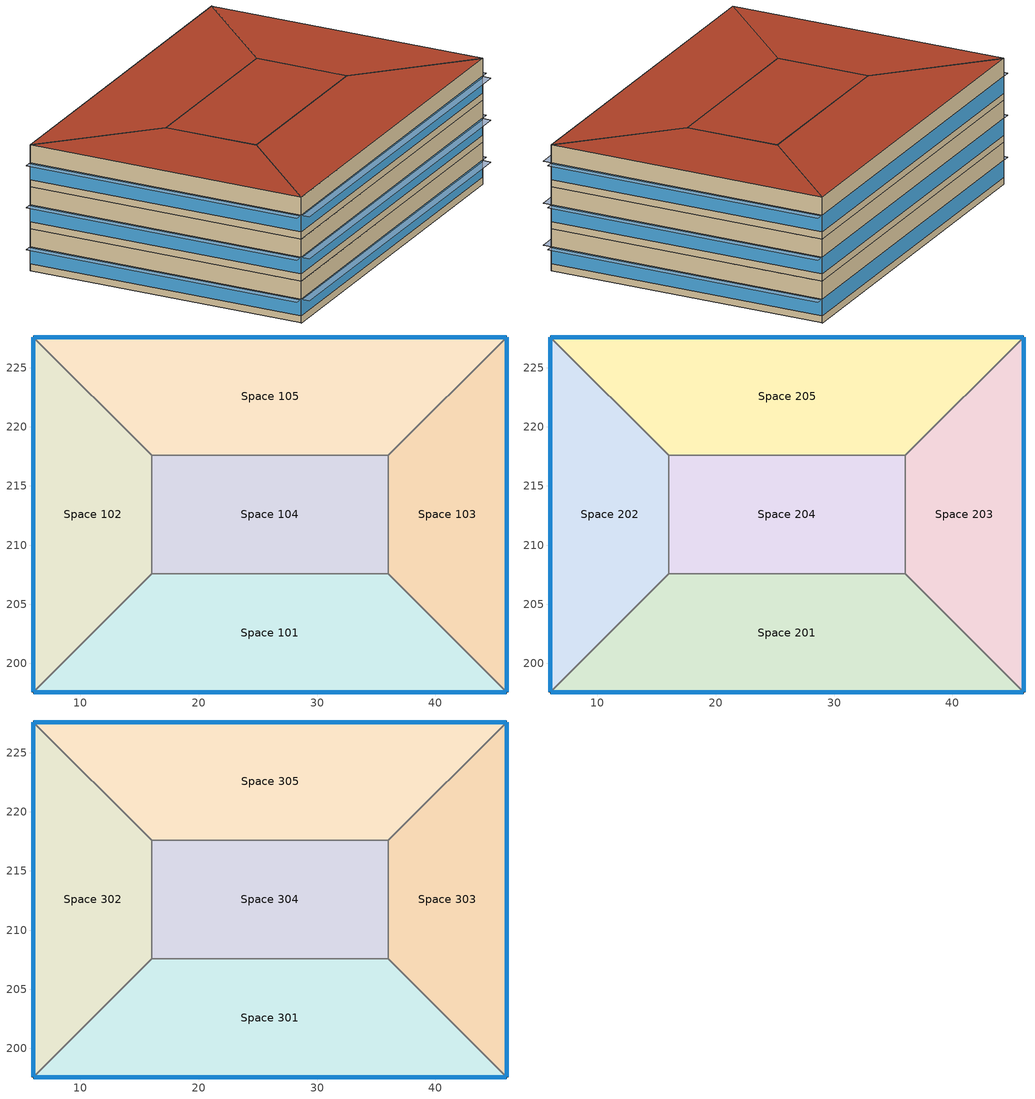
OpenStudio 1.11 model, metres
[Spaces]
Space 101
 floor ground: 36.02,207.59 46.02,197.59 6.02,197.59 16.02,207.59 z0
 wall outside: 6.02,197.59 46.02,197.59 z0:4.5
 wall to Space 102: 16.02,207.59 6.02,197.59 z0:4.5
 wall to Space 104: 36.02,207.59 16.02,207.59 z0:4.5
 wall to Space 103: 46.02,197.59 36.02,207.59 z0:4.5
 window: 6.04,197.59 45.99,197.59 z0.76:2.56
Space 102
 floor ground: 6.02,227.59 16.02,217.59 16.02,207.59 6.02,197.59 z0
 wall outside: 6.02,227.59 6.02,197.59 z0:4.5
 wall to Space 105: 16.02,217.59 6.02,227.59 z0:4.5
 wall to Space 104: 16.02,207.59 16.02,217.59 z0:4.5
 window: 6.02,227.56 6.02,197.61 z0.76:2.56
Space 103
 floor ground: 46.02,227.59 46.02,197.59 36.02,207.59 36.02,217.59 z0
 wall outside: 46.02,197.59 46.02,227.59 z0:4.5
 wall to Space 104: 36.02,217.59 36.02,207.59 z0:4.5
 wall to Space 105: 46.02,227.59 36.02,217.59 z0:4.5
 window: 46.02,197.61 46.02,227.56 z0.76:2.56
Space 104
 floor ground: 36.02,217.59 36.02,207.59 16.02,207.59 16.02,217.59 z0
 wall to Space 105: 36.02,217.59 16.02,217.59 z0:4.5
Space 105
 floor ground: 46.02,227.59 36.02,217.59 16.02,217.59 6.02,227.59 z0
 wall outside: 46.02,227.59 6.02,227.59 z0:4.5
 window: 45.99,227.59 6.04,227.59 z0.76:2.56
Space 201
 floor to Space 101: 36.02,207.59 46.02,197.59 6.02,197.59 16.02,207.59 z4.5
 wall outside: 6.02,197.59 46.02,197.59 z4.5:9
 wall to Space 202: 16.02,207.59 6.02,197.59 z4.5:9
 wall to Space 204: 36.02,207.59 16.02,207.59 z4.5:9
 wall to Space 203: 46.02,197.59 36.02,207.59 z4.5:9
 window: 6.04,197.59 45.99,197.59 z5.26:7.06
Space 202
 floor to Space 102: 6.02,227.59 16.02,217.59 16.02,207.59 6.02,197.59 z4.5
 wall outside: 6.02,227.59 6.02,197.59 z4.5:9
 wall to Space 205: 16.02,217.59 6.02,227.59 z4.5:9
 wall to Space 204: 16.02,207.59 16.02,217.59 z4.5:9
 window: 6.02,227.56 6.02,197.61 z5.26:7.06
Space 203
 floor to Space 103: 46.02,227.59 46.02,197.59 36.02,207.59 36.02,217.59 z4.5
 wall outside: 46.02,197.59 46.02,227.59 z4.5:9
 wall to Space 204: 36.02,217.59 36.02,207.59 z4.5:9
 wall to Space 205: 46.02,227.59 36.02,217.59 z4.5:9
 window: 46.02,197.61 46.02,227.56 z5.26:7.06
Space 204
 floor to Space 104: 36.02,217.59 36.02,207.59 16.02,207.59 16.02,217.59 z4.5
 wall to Space 205: 36.02,217.59 16.02,217.59 z4.5:9
Space 205
 floor to Space 105: 46.02,227.59 36.02,217.59 16.02,217.59 6.02,227.59 z4.5
 wall outside: 46.02,227.59 6.02,227.59 z4.5:9
 window: 45.99,227.59 6.04,227.59 z5.26:7.06
Space 301
 floor to Space 201: 36.02,207.59 46.02,197.59 6.02,197.59 16.02,207.59 z9
 wall outside: 6.02,197.59 46.02,197.59 z9:13.5
 wall to Space 302: 16.02,207.59 6.02,197.59 z9:13.5
 wall to Space 304: 36.02,207.59 16.02,207.59 z9:13.5
 wall to Space 303: 46.02,197.59 36.02,207.59 z9:13.5
 window: 6.04,197.59 45.99,197.59 z9.76:11.56
 roof outside: 46.02,197.59 36.02,207.59 16.02,207.59 6.02,197.59 z13.5
Space 302
 floor to Space 202: 6.02,227.59 16.02,217.59 16.02,207.59 6.02,197.59 z9
 wall outside: 6.02,227.59 6.02,197.59 z9:13.5
 wall to Space 305: 16.02,217.59 6.02,227.59 z9:13.5
 wall to Space 304: 16.02,207.59 16.02,217.59 z9:13.5
 window: 6.02,227.56 6.02,197.61 z9.76:11.56
 roof outside: 6.02,197.59 16.02,207.59 16.02,217.59 6.02,227.59 z13.5
Space 303
 floor to Space 203: 46.02,227.59 46.02,197.59 36.02,207.59 36.02,217.59 z9
 wall outside: 46.02,197.59 46.02,227.59 z9:13.5
 wall to Space 304: 36.02,217.59 36.02,207.59 z9:13.5
 wall to Space 305: 46.02,227.59 36.02,217.59 z9:13.5
 window: 46.02,197.61 46.02,227.56 z9.76:11.56
 roof outside: 46.02,197.59 46.02,227.59 36.02,217.59 36.02,207.59 z13.5
Space 304
 floor to Space 204: 36.02,217.59 36.02,207.59 16.02,207.59 16.02,217.59 z9
 wall to Space 305: 36.02,217.59 16.02,217.59 z9:13.5
 roof outside: 36.02,207.59 36.02,217.59 16.02,217.59 16.02,207.59 z13.5
Space 305
 floor to Space 205: 46.02,227.59 36.02,217.59 16.02,217.59 6.02,227.59 z9
 wall outside: 46.02,227.59 6.02,227.59 z9:13.5
 window: 45.99,227.59 6.04,227.59 z9.76:11.56
 roof outside: 36.02,217.59 46.02,227.59 6.02,227.59 16.02,217.59 z13.5
shading: 45.99,196.69 45.99,197.59 6.04,197.59 6.04,196.69 z11.56; 6.02,197.61 6.02,227.56 5.12,227.56 5.12,197.61 z11.56; 6.02,197.61 6.02,227.56 5.12,227.56 5.12,197.61 z7.06; 46.92,197.61 46.92,227.56 46.02,227.56 46.02,197.61 z2.56; 46.92,197.61 46.92,227.56 46.02,227.56 46.02,197.61 z11.56; 45.99,196.69 45.99,197.59 6.04,197.59 6.04,196.69 z2.56; 6.02,197.61 6.02,227.56 5.12,227.56 5.12,197.61 z2.56; 46.92,197.61 46.92,227.56 46.02,227.56 46.02,197.61 z7.06; 45.99,196.69 45.99,197.59 6.04,197.59 6.04,196.69 z7.06
[Building]
Building 1: Space Type=189.1-2009 - Office - OpenOffice - CZ4-8; Default Construction Set=189.1-2009 - CZ5 - Office
[Site]
Piacenza: Latitude {deg}=44.92; Longitude {deg}=9.73; Time Zone {hr}=1; Elevation {m}=134
[ClimateZones]
Climate Zone Institution Name 1=ASHRAE; Climate Zone Document Name 1=ANSI/ASHRAE Standard 169; Climate Zone Document Year 1=2006; Climate Zone Institution Name 2=CEC; Climate Zone Document Name 2=California Climate Zone Descriptions; Climate Zone Document Year 2=1995
[SizingPeriod:DesignDay] Barometric Pressure {Pa}=99726; Sky Clearness=0; Rain Indicator=0; Snow Indicator=0; Day of Month=21; Daylight Saving Time Indicator=0; Dry-Bulb Temperature Range Modifier Type=DefaultMultipliers
Name | Maximum Dry-Bulb Temperature {C} | Daily Dry-Bulb Temperature Range {deltaC} | Humidity Indicating Conditions at Maximum Dry-Bulb | Wind Speed {m/s} | Wind Direction {deg} | Month | Day Type | Humidity Indicating Type | Solar Model Indicator | ASHRAE Taub | ASHRAE Taud
Piacenza Ann Htg Wind 99.6% Condns WS=>MCDB | 5.8 | 0 | 5.8 | 8.9 | 250 | 1 | WinterDesignDay | Wetbulb | ASHRAEClearSky
Piacenza Ann Htg 99.6% Condns DB | -6.1 | 0 | -6.1 | 2 | 250 | 1 | WinterDesignDay | Wetbulb | ASHRAEClearSky
Piacenza Ann Hum_n 99.6% Condns DP=>MCDB | 3.5 | 0 | -11.3 | 2 | 250 | 1 | WinterDesignDay | Dewpoint | ASHRAEClearSky
Piacenza Ann Clg .4% Condns DP=>MDB | 27.4 | 11.9 | 23 | 2.3 | 90 | 8 | SummerDesignDay | Dewpoint | ASHRAETau | 0.48 | 1.935
Piacenza Ann Clg .4% Condns Enth=>MDB | 30.3 | 11.9 | 74900 | 2.3 | 90 | 8 | SummerDesignDay | Enthalpy | ASHRAETau | 0.48 | 1.935
Piacenza Ann Clg .4% Condns DB=>MWB | 33.1 | 11.9 | 22.7 | 2.3 | 90 | 8 | SummerDesignDay | Wetbulb | ASHRAETau | 0.48 | 1.935
Piacenza Ann Clg .4% Condns WB=>MDB | 30.1 | 11.9 | 24.6 | 2.3 | 90 | 8 | SummerDesignDay | Wetbulb | ASHRAETau | 0.48 | 1.935
[DefaultConstructionSet] Interior Partition Construction=Interior Partition
Name | Default Exterior Surface Constructions | Default Interior Surface Constructions | Default Ground Contact Surface Constructions | Default Exterior SubSurface Constructions | Default Interior SubSurface Constructions
189.1-2009 - CZ1 - Office | Default Surface Constructions 1 | Default Surface Constructions 2 | Default Surface Constructions 3 | Default Sub Surface Constructions 1 | Default Sub Surface Constructions 2
189.1-2009 - CZ5 - Office | Default Surface Constructions 13 | Default Surface Constructions 14 | Default Surface Constructions 15 | Default Sub Surface Constructions 9 | Default Sub Surface Constructions 10
[DefaultSurfaceConstructions]
Name | Floor Construction | Wall Construction | Roof Ceiling Construction
Default Surface Constructions 1 | ExtSlabCarpet 4in ClimateZone 1-8 | wall 2 | ASHRAE 189.1-2009 ExtRoof IEAD ClimateZone 1
Default Surface Constructions 2; Default Surface Constructions 14 | Interior Floor | Interior Wall | Interior Ceiling
Default Surface Constructions 3; Default Surface Constructions 15 | ExtSlabCarpet 4in ClimateZone 1-8 | ExtSlabCarpet 4in ClimateZone 1-8 | ExtSlabCarpet 4in ClimateZone 1-8
Default Surface Constructions 13 | ExtSlabCarpet 4in ClimateZone 1-8 | ASHRAE 189.1-2009 ExtWall Mass ClimateZone 5 | ASHRAE 189.1-2009 ExtRoof IEAD ClimateZone 2-5
[Construction]
ExtSlabCarpet 4in ClimateZone 1-8: MAT-CC05 4 HW CONCRETE, CP02 CARPET PAD
wall 2: 1IN Stucco, M11 100mm lightweight concrete, Wall Insulation [31], 1/2IN Gypsum
ASHRAE 189.1-2009 ExtRoof IEAD ClimateZone 1: Roof Membrane, Roof Insulation [18], Metal Decking
Interior Floor: F16 Acoustic tile, F05 Ceiling air space resistance, M11 100mm lightweight concrete
Interior Wall: G01a 19mm gypsum board, F04 Wall air space resistance, G01a 19mm gypsum board
Interior Ceiling: M11 100mm lightweight concrete, F05 Ceiling air space resistance, F16 Acoustic tile
ASHRAE 189.1-2009 ExtWindow ClimateZone 1: Theoretical Glass [167]
Exterior Door: F08 Metal surface, I01 25mm insulation board
Interior Window: Clear 3mm
Interior Door; Interior Partition: G05 50mm wood
ASHRAE 189.1-2009 ExtRoof IEAD ClimateZone 2-5: Roof Membrane, Roof Insulation [21], Metal Decking
ASHRAE 189.1-2009 ExtWindow ClimateZone 4-5: Theoretical Glass [207]
ASHRAE 189.1-2009 ExtWall Mass ClimateZone 5: 1IN Stucco, 8IN Concrete HW, Wall Insulation [40], 1/2IN Gypsum
[Material] Thermal Absorptance=0.9
Name | Roughness | Thickness {m} | Conductivity {W/m-K} | Density {kg/m3} | Specific Heat {J/kg-K} | Solar Absorptance | Visible Absorptance
MAT-CC05 4 HW CONCRETE | Rough | 0.1016 | 1.311 | 2240 | 836.8 | 0.85 | 0.85
1IN Stucco | Smooth | 0.0253 | 0.6918 | 1858 | 837 | 0.92 | 0.92
8IN Concrete HW | MediumRough | 0.2033 | 1.7296 | 2243 | 837 | 0.65 | 0.65
Wall Insulation [31] | MediumRough | 0.0337 | 0.0432 | 91 | 837 | 0.5 | 0.5
1/2IN Gypsum | Smooth | 0.0127 | 0.16 | 784.9 | 830 | 0.4 | 0.4
Roof Membrane | VeryRough | 0.0095 | 0.16 | 1121.29 | 1460 | 0.7 | 0.7
Roof Insulation [18] | MediumRough | 0.1693 | 0.049 | 265 | 836.8 | 0.7 | 0.7
Metal Decking | MediumSmooth | 0.0015 | 45.006 | 7680 | 418.4 | 0.6 | 0.6
F16 Acoustic tile | MediumSmooth | 0.0191 | 0.06 | 368 | 590 | 0.3 | 0.3
M11 100mm lightweight concrete | MediumRough | 0.1016 | 0.53 | 1280 | 840 | 0.5 | 0.5
G01a 19mm gypsum board | MediumSmooth | 0.019 | 0.16 | 800 | 1090 | 0.4 | 0.4
F08 Metal surface | Smooth | 0.0008 | 45.28 | 7824 | 500 | 0.7 | 0.7
I01 25mm insulation board | MediumRough | 0.0254 | 0.03 | 43 | 1210 | 0.6 | 0.6
G05 50mm wood | MediumSmooth | 0.05 | 0.15 | 608 | 1630 | 0.5 | 0.5
Roof Insulation [21] | MediumRough | 0.2105 | 0.049 | 265 | 836.8 | 0.7 | 0.7
Wall Insulation [40] | MediumRough | 0.0794 | 0.0432 | 91 | 837 | 0.5 | 0.5
[Material:NoMass]
CP02 CARPET PAD: Roughness=Smooth; Thermal Resistance {m2-K/W}=0.1; Thermal Absorptance=0.9; Solar Absorptance=0.8; Visible Absorptance=0.8
[Material:AirGap]
Name | Thermal Resistance {m2-K/W}
F05 Ceiling air space resistance | 0.18
F04 Wall air space resistance | 0.15
[DefaultSubSurfaceConstructions]
Name | Fixed Window Construction | Operable Window Construction | Door Construction | Tubular Daylight Dome Construction | Tubular Daylight Diffuser Construction
Default Sub Surface Constructions 1 | ASHRAE 189.1-2009 ExtWindow ClimateZone 1 | ASHRAE 189.1-2009 ExtWindow ClimateZone 1 | Exterior Door | Interior Window | Interior Window
Default Sub Surface Constructions 2; Default Sub Surface Constructions 10 | Interior Window | Interior Window | Interior Door
Default Sub Surface Constructions 9 | ASHRAE 189.1-2009 ExtWindow ClimateZone 4-5 | ASHRAE 189.1-2009 ExtWindow ClimateZone 4-5 | Exterior Door | Interior Window | Interior Window
[WindowMaterial:Glazing] Optical Data Type=SpectralAverage; Thickness {m}=0.003; Back Side Solar Reflectance at Normal Incidence=0; Back Side Visible Reflectance at Normal Incidence=0; Infrared Transmittance at Normal Incidence=0; Dirt Correction Factor for Solar and Visible Transmittance=1; Solar Diffusing=No
Name | Solar Transmittance at Normal Incidence | Front Side Solar Reflectance at Normal Incidence | Visible Transmittance at Normal Incidence | Front Side Visible Reflectance at Normal Incidence | Front Side Infrared Hemispherical Emissivity | Back Side Infrared Hemispherical Emissivity | Conductivity {W/m-K}
Theoretical Glass [167] | 0.2374 | 0.7126 | 0.2512 | 0.6988 | 0.985 | 0.985 | 2.1073
Clear 3mm | 0.837 | 0.075 | 0.898 | 0.081 | 0.84 | 0.84 | 0.9
Theoretical Glass [207] | 0.3311 | 0.6189 | 0.44 | 0.51 | 0.9 | 0.9 | 0.0133
[SpaceType] Standards Building Type=Office; Standards Space Type=OpenOffice
Name | Default Schedule Set | Design Specification Outdoor Air Object
189.1-2009 - Office - OpenOffice - CZ1-3 | 189.1-2009 - Office - OpenOffice - CZ1-3 Schedule Set | 189.1-2009 - Office - OpenOffice - CZ1-3 Ventilation
189.1-2009 - Office - OpenOffice - CZ4-8 | 189.1-2009 - Office - OpenOffice - CZ4-8 Schedule Set | 189.1-2009 - Office - OpenOffice - CZ4-8 Ventilation
[DefaultScheduleSet] Number of People Schedule=Office Work Occ; People Activity Level Schedule=Office Activity; Lighting Schedule=Office Bldg Light; Electric Equipment Schedule=Office Bldg Equip; Infiltration Schedule=Office Infil Quarter On
189.1-2009 - Office - OpenOffice - CZ1-3 Schedule Set; 189.1-2009 - Office - OpenOffice - CZ4-8 Schedule Set
[Lights:Definition] Design Level Calculation Method=Watts/Area; Watts per Space Floor Area {W/m2}=10.6563
189.1-2009 - Office - OpenOffice - CZ1-3 Lights Definition; 189.1-2009 - Office - OpenOffice - CZ4-8 Lights Definition
[Lights]
Name | Lights Definition | Space or SpaceType
189.1-2009 - Office - OpenOffice - CZ1-3 Lights | 189.1-2009 - Office - OpenOffice - CZ1-3 Lights Definition | 189.1-2009 - Office - OpenOffice - CZ1-3
189.1-2009 - Office - OpenOffice - CZ4-8 Lights | 189.1-2009 - Office - OpenOffice - CZ4-8 Lights Definition | 189.1-2009 - Office - OpenOffice - CZ4-8
[DesignSpecification:OutdoorAir] Outdoor Air Method=Sum; Outdoor Air Flow per Person {m3/s-person}=0.00943895
189.1-2009 - Office - OpenOffice - CZ1-3 Ventilation; 189.1-2009 - Office - OpenOffice - CZ4-8 Ventilation
[People:Definition] Number of People Calculation Method=People/Area; People per Space Floor Area {person/m2}=0.0565105; Fraction Radiant=0.3
189.1-2009 - Office - OpenOffice - CZ1-3 People Definition; 189.1-2009 - Office - OpenOffice - CZ4-8 People Definition
[People]
Name | People Definition | Space or SpaceType
189.1-2009 - Office - OpenOffice - CZ1-3 People | 189.1-2009 - Office - OpenOffice - CZ1-3 People Definition | 189.1-2009 - Office - OpenOffice - CZ1-3
189.1-2009 - Office - OpenOffice - CZ4-8 People | 189.1-2009 - Office - OpenOffice - CZ4-8 People Definition | 189.1-2009 - Office - OpenOffice - CZ4-8
[SpaceInfiltration:DesignFlowRate] Design Flow Rate Calculation Method=Flow/ExteriorArea
Name | Space or SpaceType | Flow per Exterior Surface Area {m3/s-m2}
189.1-2009 - Office - OpenOffice - CZ1-3 Infiltration | 189.1-2009 - Office - OpenOffice - CZ1-3 | 0.00030226
189.1-2009 - Office - OpenOffice - CZ4-8 Infiltration | 189.1-2009 - Office - OpenOffice - CZ4-8 | 0.000226568
[ElectricEquipment:Definition] Design Level Calculation Method=Watts/Area; Watts per Space Floor Area {W/m2}=7.64238
189.1-2009 - Office - OpenOffice - CZ1-3 Electric Equipment Definition; 189.1-2009 - Office - OpenOffice - CZ4-8 Electric Equipment Definition
[ElectricEquipment]
Name | Electric Equipment Definition | Space or SpaceType
189.1-2009 - Office - OpenOffice - CZ1-3 Electric Equipment | 189.1-2009 - Office - OpenOffice - CZ1-3 Electric Equipment Definition | 189.1-2009 - Office - OpenOffice - CZ1-3
189.1-2009 - Office - OpenOffice - CZ4-8 Electric Equipment | 189.1-2009 - Office - OpenOffice - CZ4-8 Electric Equipment Definition | 189.1-2009 - Office - OpenOffice - CZ4-8
[ThermostatSetpoint:DualSetpoint]
Thermal Zone 1 Thermostat 1: Heating Setpoint Temperature Schedule=Medium Office HtgSetp; Cooling Setpoint Temperature Schedule=Medium Office ClgSetp
[BuildingStory] Nominal Floor to Floor Height {m}=4.5
Name | Nominal Z Coordinate {m}
Building Story 1 | 0
Building Story 2 | 4.5
Building Story 3 | 9
[Space]
Space 101; Space 102; Space 103; Space 105: Space Type=189.1-2009 - Office - OpenOffice - CZ1-3; Default Construction Set=189.1-2009 - CZ1 - Office; Building Story=Building Story 1; Thermal Zone=Thermal Zone 1
Space 104: Building Story=Building Story 1
Space 201; Space 202; Space 203; Space 204; Space 205: Building Story=Building Story 2
Space 301; Space 302; Space 303; Space 304; Space 305: Building Story=Building Story 3
[ThermalZone]
Thermal Zone 1: Thermostat=Thermal Zone 1 Thermostat 1; Use Ideal Air Loads=Yes
[Sizing:Zone]
Thermal Zone 1: Zone Cooling Design Supply Air Temperature Input Method=SupplyAirTemperature; Zone Cooling Design Supply Air Temperature {C}=14; Zone Cooling Design Supply Air Temperature Difference {deltaC}=11.11; Zone Heating Design Supply Air Temperature Input Method=SupplyAirTemperature; Zone Heating Design Supply Air Temperature {C}=40; Zone Heating Design Supply Air Temperature Difference {deltaC}=11.11; Zone Cooling Design Supply Air Humidity Ratio {kg-H2O/kg-air}=0.0085; Zone Heating Design Supply Air Humidity Ratio {kg-H2O/kg-air}=0.008; Cooling Design Air Flow Method=DesignDay; Heating Design Air Flow Method=DesignDay; Account for Dedicated Outdoor Air System=No; Dedicated Outdoor Air System Control Strategy=NeutralSupplyAir; Dedicated Outdoor Air Low Setpoint Temperature for Design {C}=autosize; Dedicated Outdoor Air High Setpoint Temperature for Design {C}=autosize
[Schedule:Ruleset]
Name | Default Day Schedule | Summer Design Day Schedule | Winter Design Day Schedule
Office Bldg Light | Office Bldg Light Default Schedule | Office Bldg Light Summer Design Day | Office Bldg Light Winter Design Day
Office Activity | Office Activity Default Schedule | Office Activity Summer Design Day | Office Activity Winter Design Day
Office Infil Quarter On | Office Infil Quarter On Default Schedule | Office Infil Quarter On Summer Design Day | Office Infil Quarter On Winter Design Day
Office Bldg Equip | Office Bldg Equip Default Schedule | Office Bldg Equip Summer Design Day | Office Bldg Equip Winter Design Day
Medium Office HtgSetp | Medium Office HtgSetp Default Schedule | Medium Office HtgSetp Summer Design Day | Medium Office HtgSetp Winter Design Day
Medium Office ClgSetp | Medium Office ClgSetp Default Schedule | Medium Office ClgSetp Summer Design Day | Medium Office ClgSetp Winter Design Day
Office Work Occ | Office Bldg Occ Default Schedule | Office Bldg Occ Summer Design Day | Office Bldg Occ Winter Design Day
[Schedule:Day]
Office Bldg Light Default Schedule: 5, 0, 0.05, 7, 0, 0.1, 8, 0, 0.3, 17, 0, 0.9, 18, 0, 0.7, 20, 0, 0.5, 22, 0, 0.3, 23, 0, 0.1, 24, 0, 0.05
Office Bldg Light Summer Design Day; Office Infil Quarter On Rule 1 Day Schedule; Office Bldg Equip Summer Design Day: 24, 0, 1
Office Bldg Light Winter Design Day; Office Bldg Equip Winter Design Day; Office Bldg Occ Winter Design Day; Office Bldg Occ Rule 1 Day Schedule: 24, 0, 0
Office Bldg Light Rule 1 Day Schedule: 24, 0, 0.05
Office Bldg Light Rule 2 Day Schedule: 6, 0, 0.05, 8, 0, 0.1, 14, 0, 0.5, 17, 0, 0.15, 24, 0, 0.05
Office Activity Default Schedule; Office Activity Summer Design Day; Office Activity Winter Design Day: 24, 0, 132
Office Infil Quarter On Default Schedule; Office Infil Quarter On Summer Design Day: 6, 0, 1, 22, 0, 0.25, 24, 0, 1
Office Infil Quarter On Winter Design Day; Office Infil Quarter On Rule 2 Day Schedule: 6, 0, 1, 18, 0, 0.25, 24, 0, 1
Office Bldg Equip Default Schedule: 8, 0, 0.4, 12, 0, 0.9, 13, 0, 0.8, 17, 0, 0.9, 18, 0, 0.8, 20, 0, 0.6, 22, 0, 0.5, 24, 0, 0.4
Office Bldg Equip Rule 1 Day Schedule: 24, 0, 0.3
Office Bldg Equip Rule 2 Day Schedule: 6, 0, 0.3, 8, 0, 0.4, 14, 0, 0.5, 17, 0, 0.35, 24, 0, 0.3
Medium Office HtgSetp Default Schedule: 6, 0, 15.6, 22, 0, 21, 24, 0, 15.6
Medium Office HtgSetp Summer Design Day; Medium Office HtgSetp Rule 1 Day Schedule: 24, 0, 15.6
Medium Office HtgSetp Winter Design Day: 24, 0, 21
Medium Office HtgSetp Rule 2 Day Schedule: 6, 0, 15.6, 18, 0, 21, 24, 0, 15.6
Medium Office ClgSetp Default Schedule; Medium Office ClgSetp Summer Design Day: 6, 0, 26.7, 22, 0, 24, 24, 0, 26.7
Medium Office ClgSetp Winter Design Day; Medium Office ClgSetp Rule 1 Day Schedule: 24, 0, 26.7
Medium Office ClgSetp Rule 2 Day Schedule: 6, 0, 26.7, 18, 0, 24, 24, 0, 26.7
Office Bldg Occ Default Schedule: 6, 0, 0, 7, 0, 0.1, 8, 0, 0.2, 12, 0, 0.85, 13, 0, 0.5, 17, 0, 0.85, 18, 0, 0.7, 20, 0, 0.4, 22, 0, 0.1, 24, 0, 0.05
Office Bldg Occ Summer Design Day: 6, 0, 0, 22, 0, 1, 24, 0, 0.05
Office Bldg Occ Rule 2 Day Schedule: 6, 0, 0, 8, 0, 0.1, 14, 0, 0.4, 17, 0, 0.1, 24, 0, 0
[Schedule:Rule] Apply Monday=No; Apply Tuesday=No; Apply Wednesday=No; Apply Thursday=No; Apply Friday=No; Date Specification Type=DateRange; Start Month=1; Start Day=1; End Month=12; End Day=31
Name | Schedule Ruleset | Rule Order | Day Schedule | Apply Sunday | Apply Saturday
Office Bldg Light Rule 1 | Office Bldg Light | 0 | Office Bldg Light Rule 1 Day Schedule | Yes | No
Office Bldg Light Rule 2 | Office Bldg Light | 1 | Office Bldg Light Rule 2 Day Schedule | No | Yes
Office Infil Quarter On Rule 1 | Office Infil Quarter On | 0 | Office Infil Quarter On Rule 1 Day Schedule | Yes | No
Office Infil Quarter On Rule 2 | Office Infil Quarter On | 1 | Office Infil Quarter On Rule 2 Day Schedule | No | Yes
Office Bldg Equip Rule 1 | Office Bldg Equip | 0 | Office Bldg Equip Rule 1 Day Schedule | Yes | No
Office Bldg Equip Rule 2 | Office Bldg Equip | 1 | Office Bldg Equip Rule 2 Day Schedule | No | Yes
Medium Office HtgSetp Rule 1 | Medium Office HtgSetp | 0 | Medium Office HtgSetp Rule 1 Day Schedule | Yes | No
Medium Office HtgSetp Rule 2 | Medium Office HtgSetp | 1 | Medium Office HtgSetp Rule 2 Day Schedule | No | Yes
Medium Office ClgSetp Rule 1 | Medium Office ClgSetp | 0 | Medium Office ClgSetp Rule 1 Day Schedule | Yes | No
Medium Office ClgSetp Rule 2 | Medium Office ClgSetp | 1 | Medium Office ClgSetp Rule 2 Day Schedule | No | Yes
Office Work Occ Rule 1 | Office Work Occ | 0 | Office Bldg Occ Rule 1 Day Schedule | Yes | No
Office Work Occ Rule 2 | Office Work Occ | 1 | Office Bldg Occ Rule 2 Day Schedule | No | Yes
